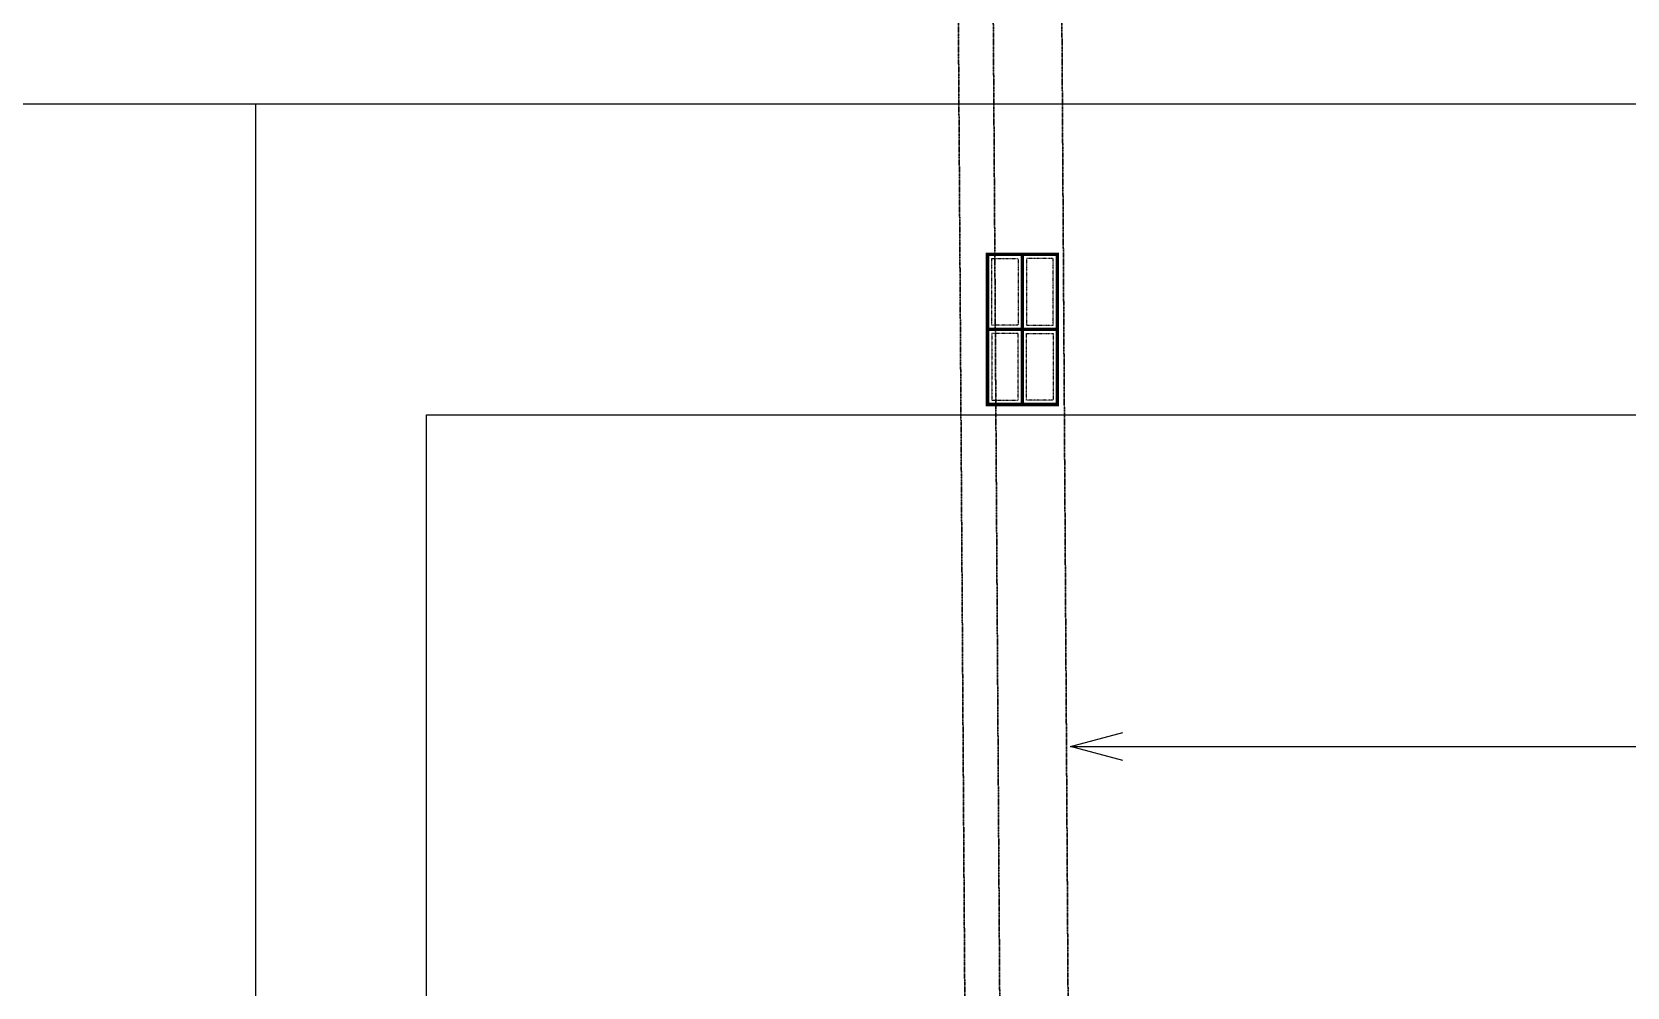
# Model space of a CAD drawing. Header units: millimetres. Extents: x -294625 to 2136527, y -251383 to 128331.
# Drawn here: x 1410586 to 1419720, y -25719 to -20248 of the extents above; entities that cross this region are included whole.
import ezdxf

# ---------------------------------------------------------------- set-up
doc = ezdxf.new("R2010")
doc.units = ezdxf.units.MM
doc.linetypes.add('DIVIDEX2', pattern=[2.5, 1, -0.5, 0, -0.5, 0, -0.5])
doc.linetypes.add('DIVIDEX22', pattern=[1.25, 0.625, -0.25, 0, -0.125, 0, -0.25])
for name, color, linetype, lineweight in [('1.Tuong', 251, 'Continuous', 35), ('N1.6-NM', 3, 'DIVIDEX22', 30), ('N3-NOTE', 11, 'Continuous', 13)]:
    doc.layers.add(name, color=color, linetype=linetype, lineweight=lineweight)
doc.layers.add('1TM', color=5, linetype='DIVIDEX2')
doc.styles.add('P-VNTIMEH', font='vntimeh.shx', dxfattribs={"width": 0.75, "height": 300})
doc.dimstyles.new('N-NOTE', dxfattribs={"dimtxt": 200, "dimasz": 30, "dimexe": 50, "dimexo": 50, "dimgap": 100, "dimtad": 1, "dimdec": 0, "dimdsep": 46, "dimtxsty": 'P-VNTIMEH', "dimblk": 'OPEN30', "dimcen": 0, "dimse1": 1, "dimse2": 1, "dimclrd": 256, "dimclre": 7, "dimclrt": 256, "dimadec": 0, "dimazin": 0, "dimtfac": 1, "dimtdec": 0, "dimtix": 1, "dimtmove": 2, "dimatfit": 3, "dimldrblk": 'OPEN30', "dimfxl": 1, "dimtolj": 1, "dimtzin": 0, "dimarcsym": 0})

# ---------------------------------------------------------------- blocks, each defined once
blk = doc.blocks.new('A$C33295B18')
blk.add_line((1720, 407), (0, 407))
for points in [[(48, 759), (48, 455), (812, 455), (812, 759)], [(1672, 759), (1672, 455), (908, 455), (908, 759)], [(48, 55), (48, 359), (812, 359), (812, 55)], [(1672, 55), (1672, 359), (908, 359), (908, 55)]]:
    blk.add_lwpolyline(points, close=True)
at = {"layer": '1.Tuong', "color": 2, "const_width": 40}
for points in [[(1720, 807), (0, 807), (0, 7), (1720, 7), (1720, 807)], [(860, 7), (860, 807)], [(1720, 407), (0, 407)]]:
    blk.add_lwpolyline(points, dxfattribs=at)
blk = doc.blocks.new('THOAT NUOC MAT')
at = {"layer": 'N1.6-NM'}
for p, q in [((1416413.5, -9119.9), (1416881.2, -83125.1)), ((1415823.5, -9936.2), (1415978.9, -33629.9)), ((1416023.5, -9934.8), (1416178.9, -33629.9))]:
    blk.add_line(p, q, dxfattribs=at)
at = {"layer": '1TM', "xscale": 0.5, "yscale": 0.5, "zscale": 0.5, "rotation": 270}
blk.add_blockref('A$C33295B18', (1416053.9, -21522), dxfattribs=at)
blk = doc.blocks.new('_Open30')
at = {"color": 0, "linetype": 'ByBlock', "lineweight": -2}
for p, q in [((-1, 0.268), (0, 0)), ((0, 0), (-1, -0.268)), ((0, 0), (-1, 0))]:
    blk.add_line(p, q, dxfattribs=at)

msp = doc.modelspace()

# ---------------------------------------------------------------- block references
at = {"layer": 'N3-NOTE'}
msp.add_blockref('THOAT NUOC MAT', (0, 0), dxfattribs=at)

# ---------------------------------------------------------------- leaders
for points in [[(1401019.5, -30116.5), (1401019.5, -20659.2), (1432966.4, -20659.2)], [(1411867.1, -30116.5), (1411867.1, -20659.2)], [(1412844.5, -28770.7), (1412844.5, -22442.2), (1432915.6, -22442.2)], [(1416533, -24340.4), (1432728.3, -24340.4)]]:
    msp.add_leader(points, dimstyle='N-NOTE', override={"dimasz": 300, "dimgap": 100, "dimtad": 0}, dxfattribs=at)

doc.saveas('drawing.dxf')
